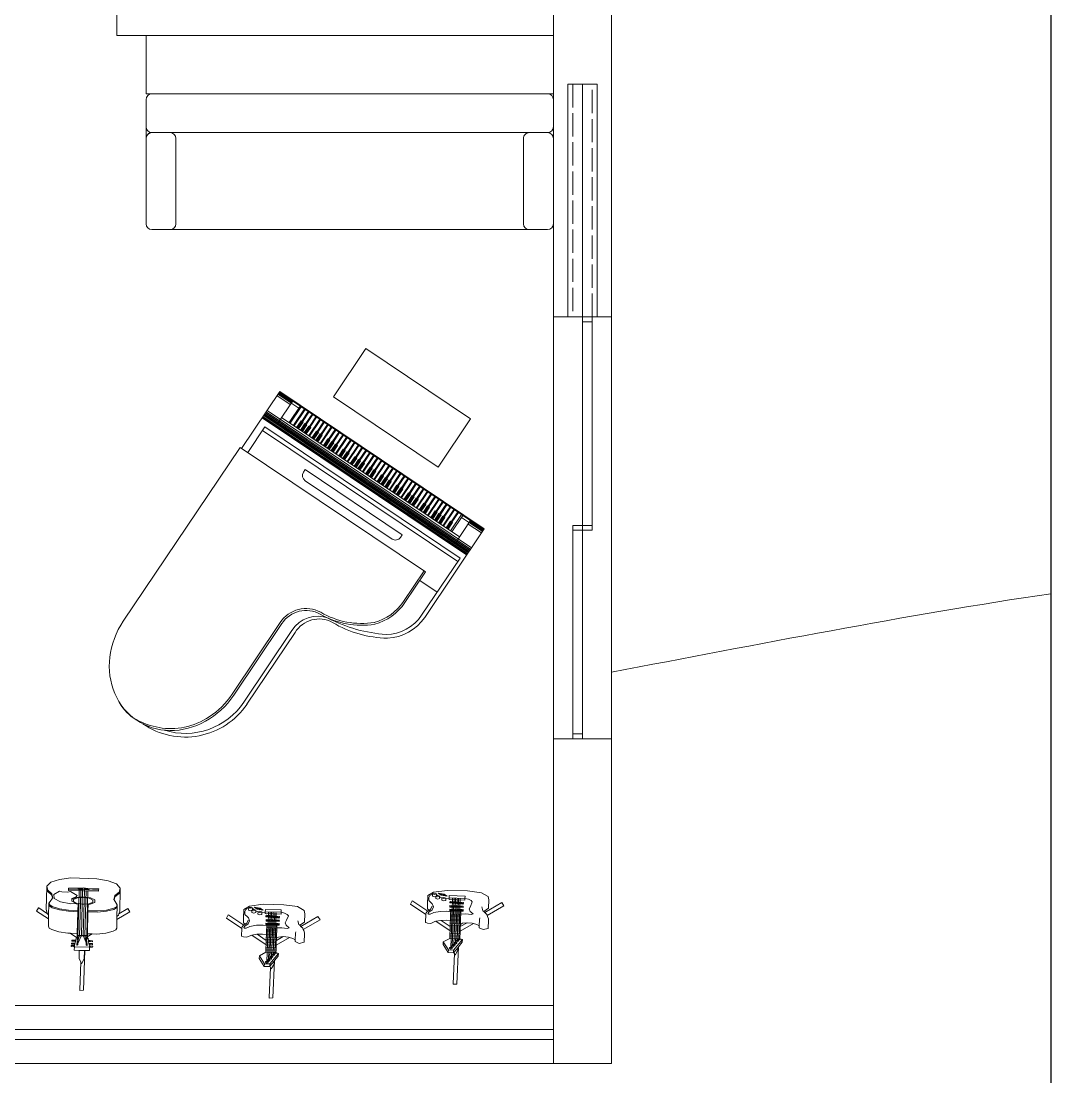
# Model space of a CAD drawing. Header units: millimetres. Extents: x 3468 to 20390, y -976 to 7887.
# Drawn here: x 15782 to 16313, y 6783 to 7328 of the extents above; entities that cross this region are included whole.
import ezdxf

# ---------------------------------------------------------------- set-up
doc = ezdxf.new("R2010")
doc.units = ezdxf.units.MM
doc.linetypes.add('ACAD_ISO02W100', pattern=[15, 12, -3])
for name, color, linetype, lineweight in [('A-FURN', 9, 'Continuous', 13), ('curve di livello', 6, 'Continuous', 9), ('PROIEZIONI_finissime_fine lines', 251, 'Continuous', 5), ('vetro', 140, 'Continuous', 15), ('Wall', 7, 'Continuous', 20)]:
    doc.layers.add(name, color=color, linetype=linetype, lineweight=lineweight)

# ---------------------------------------------------------------- blocks, each defined once
blk = doc.blocks.new('Guitar Stand Accoustic')
at = {"lineweight": 0}
for p, q in [((-0.36, 14.26), (-0.15, 22.09)), ((-0.15, 22.09), (0.58, 22.15)), ((0.61, 22.04), (0.46, 16.54)), ((0.58, 22.15), (0.61, 22.04)), ((-0.24, 15.89), (0.3, 16.87)), ((0.3, 16.87), (0.46, 16.54)), ((-0.27, 14.26), (-0.24, 15.89)), ((0.46, 16.54), (0.8, 15.87)), ((0.8, 15.87), (0.77, 14.24)), ((-1.87, 13.59), (-1.88, 13.36)), ((-1.88, 13.36), (-1.38, 13.35)), ((-1.38, 13.58), (-1.87, 13.59)), ((-1.83, 13.1), (-1.84, 12.88)), ((-1.84, 12.88), (-1.34, 12.87)), ((-1.33, 13.09), (-1.83, 13.1)), ((-1.38, 13.53), (-1.38, 13.58)), ((-1.38, 13.53), (-1.25, 13.52)), ((-1.38, 13.37), (-1.38, 13.53)), ((-1.38, 13.35), (-1.38, 13.37)), ((-1.38, 13.37), (-1.22, 13.37)), ((-1.34, 13.04), (-1.33, 13.09)), ((-1.34, 13.04), (-1.17, 13.03)), ((-1.34, 12.89), (-1.34, 13.04)), ((-1.34, 12.87), (-1.34, 12.89)), ((-1.34, 12.89), (-1.14, 12.88)), ((-1.26, 13.57), (-1.24, 14.28)), ((-1.25, 13.52), (-1.26, 13.57)), ((-1.26, 13.57), (1.73, 13.52)), ((-1.22, 13.37), (-1.25, 13.52)), ((-1.24, 14.28), (-0.36, 14.26)), ((-1.17, 13.03), (-1.22, 13.37)), ((-1.14, 12.88), (-1.17, 13.03)), ((-1.07, 12.45), (-1.14, 12.88)), ((-0.69, 13.27), (-0.77, 13.21)), ((-0.77, 12.9), (-0.77, 13.21)), ((-0.69, 12.96), (-0.77, 12.9)), ((-0.77, 12.9), (-0.61, 12.9)), ((-0.65, 12.78), (-0.73, 12.73)), ((-0.73, 12.41), (-0.73, 12.73)), ((-0.61, 13.21), (-0.69, 13.27)), ((-0.61, 12.9), (-0.69, 12.96)), ((-0.57, 12.72), (-0.65, 12.78)), ((0.02, 11.3), (-0.62, 12.9)), ((-0.61, 12.9), (-0.61, 13.21)), ((-0.57, 12.41), (-0.57, 12.72)), ((-0.36, 14.26), (-0.27, 14.26)), ((-0.27, 14.26), (0.77, 14.24)), ((0.37, 11.29), (1.08, 12.87)), ((1.75, 14.22), (0.77, 14.24)), ((1.01, 12.69), (1.1, 12.75)), ((1.01, 12.38), (1.01, 12.69)), ((1.07, 13.18), (1.16, 13.24)), ((1.07, 12.87), (1.07, 13.18)), ((1.07, 12.87), (1.15, 12.92)), ((1.23, 12.87), (1.07, 12.87)), ((1.1, 12.75), (1.18, 12.69)), ((1.15, 12.92), (1.23, 12.87)), ((1.16, 13.24), (1.24, 13.18)), ((1.17, 12.38), (1.18, 12.69)), ((1.23, 12.87), (1.24, 13.18)), ((1.51, 12.4), (1.6, 12.84)), ((1.6, 12.84), (1.63, 12.99)), ((1.79, 12.83), (1.6, 12.84)), ((1.63, 12.99), (1.69, 13.32)), ((1.79, 12.98), (1.63, 12.99)), ((1.69, 13.32), (1.72, 13.47)), ((1.85, 13.32), (1.69, 13.32)), ((1.72, 13.47), (1.73, 13.52)), ((1.85, 13.47), (1.72, 13.47)), ((1.73, 13.52), (1.75, 14.22)), ((1.79, 12.98), (1.8, 13.04)), ((1.79, 12.83), (1.79, 12.98)), ((1.79, 12.81), (1.79, 12.83)), ((2.29, 12.81), (1.79, 12.81)), ((1.8, 13.04), (2.29, 13.03)), ((1.85, 13.53), (2.35, 13.52)), ((1.85, 13.47), (1.85, 13.53)), ((1.85, 13.32), (1.85, 13.47)), ((1.85, 13.29), (1.85, 13.32)), ((2.35, 13.29), (1.85, 13.29)), ((2.29, 13.03), (2.29, 12.81)), ((2.35, 13.52), (2.35, 13.29)), ((-4.43, 10.79), (-5.88, 10.41)), ((-2.68, 10.98), (-4.43, 10.79)), ((-1.76, 10.98), (-2.68, 10.98)), ((-1.84, 12.51), (-1.85, 12.3)), ((-1.85, 12.3), (-1.35, 12.29)), ((-1.34, 12.5), (-1.84, 12.51)), ((-1.76, 10.98), (-0.79, 11.56)), ((-0.8, 10.97), (-1.76, 10.98)), ((-1.35, 12.45), (-1.34, 12.5)), ((-1.35, 12.45), (-1.07, 12.45)), ((-1.35, 12.3), (-1.35, 12.45)), ((-1.35, 12.29), (-1.35, 12.3)), ((-1.35, 12.3), (-1.05, 12.3)), ((-1.05, 12.3), (-1.07, 12.45)), ((-0.97, 11.86), (-1.05, 12.3)), ((-0.79, 11.6), (-0.97, 11.86)), ((-0.88, 6.63), (-0.8, 10.97)), ((-0.79, 11.43), (-0.8, 11.32)), ((-0.8, 10.97), (-0.8, 11.32)), ((-0.8, 11.32), (1.2, 11.28)), ((-0.67, 11.31), (-0.8, 11.32)), ((-0.79, 11.56), (-0.79, 11.6)), ((-0.79, 11.43), (-0.79, 11.56)), ((-0.79, 11.43), (1.2, 11.4)), ((-0.78, 5.06), (-0.67, 11.31)), ((-0.66, 12.19), (-0.74, 12.14)), ((-0.74, 11.83), (-0.74, 12.14)), ((-0.66, 11.88), (-0.74, 11.83)), ((-0.74, 11.83), (-0.58, 11.83)), ((-0.65, 12.47), (-0.73, 12.41)), ((-0.73, 12.41), (-0.57, 12.41)), ((-0.67, 11.31), (-0.66, 11.83)), ((-0.32, 11.31), (-0.67, 11.31)), ((-0.58, 12.14), (-0.66, 12.19)), ((-0.58, 11.83), (-0.66, 11.88)), ((-0.57, 12.41), (-0.65, 12.47)), ((-0.32, 11.31), (-0.61, 12.41)), ((-0.58, 11.83), (-0.58, 12.14)), ((-0.48, 2.37), (-0.32, 11.31)), ((0.02, 11.3), (-0.32, 11.31)), ((-0.13, 2.37), (0.02, 11.3)), ((0.2, 11.3), (0.02, 11.3)), ((0.2, 11.3), (0.37, 11.29)), ((0.26, 5.11), (0.37, 11.29)), ((0.37, 11.29), (0.72, 11.29)), ((0.61, 5.07), (0.72, 11.29)), ((0.72, 11.29), (1.04, 12.38)), ((0.72, 11.29), (1.07, 11.28)), ((0.96, 5.02), (1.07, 11.28)), ((1, 12.11), (1.09, 12.16)), ((1, 11.8), (1, 12.11)), ((1, 11.8), (1.08, 11.85)), ((1.16, 11.8), (1, 11.8)), ((1.01, 12.38), (1.09, 12.44)), ((1.17, 12.38), (1.01, 12.38)), ((1.07, 11.28), (1.08, 11.8)), ((1.07, 11.28), (1.2, 11.28)), ((1.08, 11.85), (1.16, 11.8)), ((1.09, 12.44), (1.17, 12.38)), ((1.09, 12.16), (1.17, 12.11)), ((1.11, 6.6), (1.19, 10.93)), ((1.16, 11.8), (1.17, 12.11)), ((1.19, 10.93), (1.2, 11.28)), ((1.19, 10.93), (2.59, 10.89)), ((1.2, 11.57), (1.32, 11.72)), ((1.2, 11.4), (1.2, 11.57)), ((1.2, 11.4), (1.2, 11.28)), ((1.32, 11.72), (1.39, 11.81)), ((1.32, 11.72), (2.59, 10.89)), ((1.39, 11.81), (1.48, 12.25)), ((1.48, 12.25), (1.51, 12.4)), ((1.78, 12.25), (1.48, 12.25)), ((1.78, 12.4), (1.51, 12.4)), ((1.78, 12.4), (1.79, 12.45)), ((1.78, 12.25), (1.78, 12.4)), ((1.78, 12.24), (1.78, 12.25)), ((2.28, 12.23), (1.78, 12.24)), ((1.79, 12.45), (2.28, 12.44)), ((2.28, 12.44), (2.28, 12.23)), ((2.59, 10.89), (3.06, 10.88)), ((3.06, 10.88), (4.81, 10.63)), ((4.81, 10.63), (6.25, 10.2)), ((-6.61, 8.06), (-6.58, 9.77)), ((-6.41, 10.12), (-6.58, 9.77)), ((-5.88, 10.41), (-6.41, 10.12)), ((6.25, 10.2), (6.77, 9.89)), ((6.77, 9.89), (6.92, 9.54)), ((6.89, 8.1), (6.92, 9.54)), ((-9.13, 6.55), (-6.61, 8.06)), ((-8.72, 5.91), (-9.13, 6.55)), ((-7, 6.94), (-8.72, 5.91)), ((-7.22, 2.08), (-7.14, 6.42)), ((-7, 6.94), (-7.14, 6.42)), ((-6.92, 7.24), (-7, 6.94)), ((-6.62, 7.49), (-6.92, 7.24)), ((-6.65, 5.44), (-6.62, 7.49)), ((-6.62, 7.49), (-6.61, 8.06)), ((-4.51, 6.45), (-5.96, 6.08)), ((-2.75, 6.64), (-4.51, 6.45)), ((-2.76, 6.41), (-4.51, 6.22)), ((-0.88, 6.4), (-2.76, 6.41)), ((-0.88, 6.63), (-2.75, 6.64)), ((-0.91, 5.16), (-0.88, 6.4)), ((-0.88, 6.4), (-0.88, 6.63)), ((1.09, 5.13), (1.11, 6.36)), ((1.11, 6.6), (2.98, 6.54)), ((1.11, 6.36), (1.11, 6.6)), ((1.11, 6.36), (2.98, 6.31)), ((2.98, 6.54), (4.73, 6.29)), ((2.98, 6.31), (4.73, 6.06)), ((4.73, 6.29), (6.17, 5.86)), ((6.84, 5.2), (6.88, 7.25)), ((6.88, 7.25), (6.89, 8.1)), ((6.88, 7.25), (7.09, 7.06)), ((6.89, 8.1), (9.26, 6.56)), ((8.83, 5.94), (7.09, 7.06)), ((7.09, 7.06), (7.17, 6.99)), ((7.17, 6.99), (7.37, 6.16)), ((9.26, 6.56), (8.93, 5.91)), ((-6.49, 5.55), (-6.66, 5.2)), ((-6.66, 5.2), (-6.65, 5.44)), ((-6.66, 5.2), (-6.43, 4.85)), ((-6.49, 5.78), (-6.65, 5.44)), ((-5.96, 6.08), (-6.49, 5.78)), ((-5.96, 5.84), (-6.49, 5.55)), ((-6.43, 4.85), (-6, 4.17)), ((-4.51, 6.22), (-5.96, 5.84)), ((-1.31, 5.12), (-2.19, 4.74)), ((-2.19, 4.74), (-2.19, 4.24)), ((-2.19, 4.24), (-1.33, 3.82)), ((-1.81, 4.69), (-1.82, 4.27)), ((-1.82, 4.27), (-1.1, 3.93)), ((-1.08, 5.01), (-1.81, 4.69)), ((-0.91, 5.16), (-1.31, 5.12)), ((0.09, 5.12), (-1.08, 5.01)), ((-0.91, 5.04), (-0.91, 5.16)), ((-0.03, 5.12), (-0.91, 5.04)), ((-0.83, 2.38), (-0.78, 5.06)), ((-0.03, 5.12), (0.21, 5.12)), ((0.09, 5.12), (1.26, 4.97)), ((0.21, 5.12), (1.08, 5.01)), ((0.22, 2.36), (0.26, 5.11)), ((0.56, 2.36), (0.61, 5.07)), ((0.91, 2.35), (0.96, 5.02)), ((1.08, 5.01), (1.09, 5.13)), ((1.09, 5.13), (1.49, 5.07)), ((1.97, 4.21), (1.24, 3.88)), ((1.26, 4.97), (1.98, 4.62)), ((1.49, 5.07), (1.69, 4.98)), ((1.49, 4.96), (1.69, 4.98)), ((1.49, 4.96), (2.35, 4.54)), ((1.69, 4.98), (2.5, 5.05)), ((1.98, 4.62), (1.97, 4.21)), ((2.35, 4.54), (2.34, 4.16)), ((2.5, 5.05), (4.57, 4.69)), ((4.57, 4.69), (5.83, 4.03)), ((4.73, 6.06), (6.17, 5.63)), ((6.6, 4.62), (6.15, 3.96)), ((6.17, 5.86), (6.69, 5.55)), ((6.17, 5.63), (6.69, 5.31)), ((6.84, 4.96), (6.6, 4.62)), ((6.69, 5.55), (6.84, 5.2)), ((6.69, 5.31), (6.84, 4.96)), ((6.84, 4.96), (6.84, 5.2)), ((7.29, 1.83), (7.37, 6.16)), ((8.93, 5.91), (8.83, 5.94)), ((-7, 2.9), (-7.22, 2.08)), ((-7, 2.67), (-7.22, 1.85)), ((-6.15, 3.59), (-7, 2.9)), ((-6.16, 3.36), (-7, 2.67)), ((-5.96, 4.11), (-6.16, 3.36)), ((-6, 4.17), (-6.15, 3.59)), ((-6, 4.17), (-5.96, 4.11)), ((-2.94, 2.53), (-2.95, 2.3)), ((-2.95, 2.3), (-2.95, 2.05)), ((-2.95, 2.3), (3.03, 2.2)), ((-2.94, 2.53), (3.03, 2.43)), ((-1.33, 3.82), (-0.05, 3.66)), ((-1.1, 3.93), (0.07, 3.78)), ((-0.91, 2.17), (-1.06, 2.08)), ((-0.76, 2.08), (-0.91, 2.17)), ((-0.56, 2.17), (-0.71, 2.08)), ((-0.41, 2.07), (-0.56, 2.17)), ((-0.21, 2.16), (-0.36, 2.07)), ((-0.06, 2.06), (-0.21, 2.16)), ((1.24, 3.88), (0.07, 3.78)), ((0.14, 2.06), (0.29, 2.15)), ((1.47, 3.77), (0.18, 3.66)), ((0.29, 2.15), (0.43, 2.06)), ((0.49, 2.05), (0.64, 2.14)), ((0.64, 2.14), (0.78, 2.05)), ((0.83, 2.05), (0.98, 2.13)), ((0.98, 2.13), (1.13, 2.04)), ((1.3, 3.4), (1.47, 3.66)), ((2.58, 2.66), (1.3, 3.4)), ((2.34, 4.16), (1.47, 3.77)), ((2.34, 4.04), (1.47, 3.66)), ((2.34, 4.16), (2.34, 4.04)), ((3.16, 2.77), (2.58, 2.66)), ((3.03, 2.2), (3.02, 1.94)), ((3.03, 2.43), (3.03, 2.2)), ((4.35, 2.74), (3.16, 2.77)), ((4.77, 2.61), (4.35, 2.74)), ((5.9, 3.26), (4.77, 2.61)), ((5.83, 4.03), (5.9, 3.26)), ((6.15, 3.96), (6.1, 3.89)), ((6.1, 3.89), (6.27, 3.14)), ((6.15, 3.96), (6.28, 3.37)), ((6.27, 3.14), (7.09, 2.42)), ((6.28, 3.37), (7.1, 2.65)), ((7.09, 2.42), (7.29, 1.59)), ((7.1, 2.65), (7.29, 1.83)), ((-7.22, 1.85), (-7.22, 2.08)), ((-7.22, 1.85), (-6.44, 1.05)), ((-6.44, 1.05), (-4.79, 0.42)), ((-4.79, 0.42), (-2.55, 0.05)), ((-2.95, 2.05), (-1.71, 2.03)), ((-2.55, 0.05), (2.55, -0.05)), ((-0.84, 1.97), (-1.71, 2.03)), ((-1.06, 2.08), (-0.76, 2.08)), ((-0.84, 1.97), (0.03, 1.89)), ((-0.71, 2.08), (-0.41, 2.07)), ((-0.36, 2.07), (-0.06, 2.06)), ((0.9, 1.94), (0.03, 1.89)), ((0.43, 2.06), (0.14, 2.06)), ((0.78, 2.05), (0.49, 2.05)), ((1.13, 2.04), (0.83, 2.05)), ((0.9, 1.94), (1.78, 1.97)), ((3.02, 1.94), (1.78, 1.97)), ((4.8, 0.25), (2.55, -0.05)), ((6.48, 0.82), (4.8, 0.25)), ((7.29, 1.59), (6.48, 0.82)), ((7.29, 1.59), (7.29, 1.83))]:
    blk.add_line(p, q, dxfattribs=at)
blk = doc.blocks.new('Guitar Stand Electric')
for p, q in [((-0.43, 11.09), (-0.24, 18.46)), ((-0.24, 18.46), (0.49, 18.52)), ((0.52, 18.42), (0.36, 12.43)), ((0.49, 18.52), (0.52, 18.42)), ((-0.33, 11.76), (0.21, 12.75)), ((0.21, 12.75), (0.36, 12.43)), ((-1.16, 9.67), (0.52, 11.76)), ((-1.15, 10.2), (-0.43, 11.09)), ((-0.43, 11.09), (-0.34, 11.21)), ((-0.34, 11.21), (0.47, 12.22)), ((-0.34, 11.21), (-0.33, 11.76)), ((0.18, 10.56), (-0.09, 10.43)), ((-0.09, 10.43), (-0.09, 10.26)), ((0.44, 10.42), (0.18, 10.56)), ((0.49, 10.94), (0.22, 10.81)), ((0.22, 10.81), (0.22, 10.63)), ((0.49, 10.77), (0.22, 10.63)), ((0.22, 10.63), (0.75, 10.62)), ((0.36, 12.43), (0.47, 12.22)), ((0.37, 3.97), (0.49, 10.63)), ((0.47, 12.22), (0.52, 12.29)), ((0.75, 10.8), (0.49, 10.94)), ((0.75, 10.62), (0.49, 10.77)), ((1.58, 12.27), (0.52, 12.29)), ((0.52, 11.76), (0.52, 12.29)), ((0.52, 11.76), (1.57, 11.74)), ((0.8, 11.25), (0.53, 11.11)), ((0.53, 11.11), (0.53, 10.93)), ((0.8, 11.07), (0.53, 10.93)), ((0.53, 10.93), (1.06, 10.92)), ((0.67, 3.96), (0.8, 10.92)), ((0.75, 10.8), (0.75, 10.62)), ((1.06, 11.1), (0.8, 11.25)), ((1.06, 10.92), (0.8, 11.07)), ((0.85, 11.46), (0.84, 11.29)), ((1.11, 11.43), (0.84, 11.29)), ((0.84, 11.29), (1.37, 11.28)), ((1.11, 11.61), (0.85, 11.46)), ((0.98, 3.95), (1.11, 11.28)), ((1.06, 11.1), (1.06, 10.92)), ((1.37, 11.46), (1.11, 11.61)), ((1.37, 11.28), (1.11, 11.43)), ((1.37, 11.46), (1.37, 11.28)), ((1.57, 11.74), (1.58, 12.27)), ((2.6, 10.19), (1.57, 11.74)), ((2.61, 10.72), (1.58, 12.27)), ((2.6, 10.19), (2.61, 10.72)), ((-1.16, 9.67), (-1.15, 10.2)), ((-0.66, 9.5), (-1.16, 9.67)), ((-0.44, 9.82), (-0.71, 9.7)), ((-0.71, 9.7), (-0.71, 9.52)), ((-0.45, 9.64), (-0.71, 9.52)), ((-0.71, 9.52), (-0.18, 9.51)), ((-0.69, 8.03), (-0.68, 8.52)), ((-0.68, 8.52), (-0.67, 9.01)), ((-0.68, 8.52), (1.32, 8.49)), ((-0.67, 9.01), (-0.66, 9.5)), ((-0.67, 9.01), (1.33, 8.97)), ((-0.66, 9.5), (1.34, 9.46)), ((-0.59, 1.62), (-0.45, 9.52)), ((-0.18, 9.51), (-0.45, 9.64)), ((-0.18, 9.69), (-0.44, 9.82)), ((-0.13, 10.12), (-0.4, 10)), ((-0.4, 10), (-0.4, 9.82)), ((-0.14, 9.94), (-0.4, 9.82)), ((-0.4, 9.82), (0.13, 9.81)), ((-0.24, 3.98), (-0.14, 9.81)), ((-0.18, 9.69), (-0.18, 9.51)), ((0.13, 9.81), (-0.14, 9.94)), ((0.13, 9.99), (-0.13, 10.12)), ((0.18, 10.38), (-0.09, 10.26)), ((-0.09, 10.26), (0.44, 10.25)), ((0.06, 3.97), (0.17, 10.25)), ((0.13, 9.99), (0.13, 9.81)), ((0.44, 10.25), (0.18, 10.38)), ((0.44, 10.42), (0.44, 10.25)), ((1.32, 8.49), (1.31, 8.01)), ((1.33, 8.97), (1.32, 8.49)), ((1.34, 9.46), (1.33, 8.97)), ((1.34, 9.46), (2.6, 10.19)), ((-6.25, 5.7), (-6.22, 7.35)), ((-6.22, 7.35), (-5.21, 7.59)), ((-5.21, 7.59), (-4.43, 7.25)), ((-4.46, 5.6), (-4.43, 6.91)), ((-4.43, 6.91), (-4.43, 7.25)), ((-4.43, 6.91), (-3.96, 6.63)), ((-3.96, 6.63), (-3.27, 6.45)), ((-3.27, 6.45), (-0.69, 8.01)), ((-3.27, 6.45), (-3.07, 6.4)), ((-3.07, 6.4), (-2.02, 6.32)), ((-0.71, 7.11), (-2.02, 6.32)), ((-2.02, 6.32), (-1.99, 6.32)), ((-1.99, 6.32), (-1.12, 6.42)), ((-1.12, 6.42), (-0.71, 6.67)), ((-0.72, 6.57), (-0.71, 6.67)), ((-0.72, 6.57), (1.29, 6.53)), ((-0.72, 6.24), (-0.72, 6.57)), ((-0.71, 7.11), (-0.7, 7.22)), ((-0.71, 6.89), (-0.71, 7.11)), ((-0.71, 6.89), (1.29, 6.86)), ((-0.71, 6.67), (-0.71, 6.89)), ((-0.7, 7.58), (-0.69, 8.01)), ((-0.7, 7.58), (1.31, 7.55)), ((-0.7, 7.22), (-0.7, 7.58)), ((-0.7, 7.22), (1.3, 7.18)), ((-0.69, 8.03), (1.31, 8)), ((-0.69, 8.01), (-0.69, 8.03)), ((1.29, 6.53), (1.28, 6.21)), ((1.3, 7.11), (1.29, 6.86)), ((1.29, 6.86), (1.29, 6.53)), ((1.31, 7.55), (1.3, 7.18)), ((1.3, 7.18), (1.3, 7.11)), ((3.1, 5.94), (1.3, 7.11)), ((1.31, 8.01), (4.17, 6.15)), ((1.31, 8.01), (1.31, 8)), ((1.31, 8), (1.31, 7.55)), ((5.12, 6.57), (4.35, 6.19)), ((5.12, 6.57), (5.79, 6.53)), ((5.79, 6.53), (6.1, 6.45)), ((6.1, 6.45), (6.17, 6.33)), ((6.15, 4.86), (6.17, 6.33)), ((-9.25, 2.86), (-5.99, 4.82)), ((-5.5, 4.23), (-8.84, 2.22)), ((-6.25, 5.7), (-6.22, 5.47)), ((-6.07, 5.04), (-6.22, 5.47)), ((-6.07, 5.04), (-5.99, 4.82)), ((-5.99, 4.82), (-5.92, 4.6)), ((-5.92, 4.6), (-5.5, 4.23)), ((-5.5, 4.23), (-5.27, 4.02)), ((-4.46, 5.6), (-4.53, 5.29)), ((-3.22, 4.53), (-2.78, 4.67)), ((-3.22, 4.53), (-2.59, 4.06)), ((-2.78, 4.67), (-1.75, 4.57)), ((-1.75, 4.57), (-0.75, 4.63)), ((-0.76, 4.21), (-0.75, 4.45)), ((-0.76, 4.21), (1.25, 4.17)), ((-0.76, 4.04), (-0.76, 4.21)), ((-0.75, 4.7), (-0.74, 4.94)), ((-0.75, 4.7), (1.25, 4.66)), ((-0.75, 4.63), (-0.75, 4.7)), ((-0.75, 4.45), (-0.75, 4.63)), ((-0.75, 4.45), (1.25, 4.42)), ((-0.74, 5.43), (-0.73, 5.67)), ((-0.74, 5.18), (-0.74, 5.43)), ((-0.74, 5.43), (1.27, 5.39)), ((-0.74, 5.18), (1.26, 5.15)), ((-0.74, 4.94), (-0.74, 5.18)), ((-0.74, 4.94), (1.26, 4.9)), ((-0.73, 5.96), (-0.72, 6.24)), ((-0.73, 5.67), (-0.73, 5.96)), ((-0.73, 5.96), (1.28, 5.92)), ((-0.73, 5.67), (1.27, 5.64)), ((-0.72, 6.24), (1.28, 6.21)), ((1.25, 4.17), (1.24, 4)), ((1.26, 4.9), (1.25, 4.66)), ((1.25, 4.66), (1.25, 4.42)), ((1.25, 4.42), (1.25, 4.19)), ((1.25, 4.19), (1.99, 4.1)), ((1.25, 4.19), (1.25, 4.17)), ((1.27, 5.39), (1.26, 5.15)), ((1.26, 5.15), (1.26, 4.9)), ((1.28, 5.92), (1.27, 5.64)), ((1.27, 5.64), (1.27, 5.39)), ((1.28, 6.21), (1.28, 5.96)), ((2.03, 5.88), (1.28, 5.96)), ((1.28, 5.96), (1.28, 5.92)), ((3.1, 5.94), (2.03, 5.88)), ((4.17, 6.15), (3.17, 5.94)), ((4.6, 4.44), (3.3, 4.17)), ((4.35, 6.19), (4.17, 6.15)), ((5.28, 4.78), (4.6, 4.44)), ((4.92, 3.88), (5.58, 4.38)), ((5.62, 4.76), (5.28, 4.78)), ((5.76, 4.2), (5.51, 4.01)), ((5.58, 4.38), (5.71, 4.55)), ((5.73, 4.73), (5.62, 4.76)), ((5.71, 4.55), (5.77, 4.68)), ((5.77, 4.68), (5.73, 4.73)), ((5.94, 4.34), (5.76, 4.2)), ((8.77, 2.25), (5.76, 4.2)), ((6.08, 4.52), (5.94, 4.34)), ((6.15, 4.67), (6.08, 4.52)), ((6.15, 4.86), (9.21, 2.87)), ((6.15, 4.67), (6.15, 4.86)), ((-8.84, 2.22), (-9.25, 2.86)), ((-6.22, 1.72), (-6.2, 3.38)), ((-5.27, 4.02), (-6.2, 3.38)), ((-5.27, 4.02), (-5.11, 3.88)), ((-5.11, 3.88), (-4.9, 3.13)), ((-2.65, 3.07), (-2.99, 2.19)), ((-2.99, 2.19), (-2.74, 1.92)), ((-2.4, 3.56), (-2.65, 3.07)), ((-2.59, 4.06), (-2.4, 3.56)), ((-1.23, 2.48), (-1.12, 2.66)), ((-1.23, 2.36), (-1.12, 2.54)), ((-1.23, 2.48), (-1.23, 2.36)), ((1.35, 2.16), (-1.23, 2.36)), ((-1.21, 3.35), (-1.22, 3.23)), ((-1.22, 3.23), (1.41, 3.19)), ((-1.22, 3.05), (-1.22, 3.23)), ((1.41, 3), (-1.22, 3.05)), ((-1.21, 3.74), (-1.2, 3.93)), ((1.42, 3.7), (-1.21, 3.74)), ((-1.21, 3.35), (1.41, 3.31)), ((-1.2, 4.04), (-0.76, 4.04)), ((-1.2, 4.04), (-1.2, 3.93)), ((-1.2, 3.93), (1.42, 3.88)), ((-1.12, 2.66), (1.46, 2.45)), ((-1.12, 2.66), (-1.12, 2.54)), ((-1.12, 2.54), (1.45, 2.34)), ((-0.91, 3.17), (-0.96, 3.12)), ((-0.96, 3.12), (-0.84, 3.09)), ((-0.9, 3.86), (-0.95, 3.81)), ((-0.95, 3.81), (-0.83, 3.78)), ((-0.86, 2.45), (-0.93, 2.41)), ((-0.93, 2.41), (-0.83, 2.38)), ((-0.76, 3.17), (-0.91, 3.17)), ((-0.75, 3.86), (-0.9, 3.86)), ((-0.72, 2.44), (-0.86, 2.45)), ((-0.84, 3.09), (-0.72, 3.12)), ((-0.83, 3.78), (-0.71, 3.81)), ((-0.83, 2.38), (-0.7, 2.4)), ((-0.76, 3.99), (-0.76, 4.04)), ((1.24, 3.95), (-0.76, 3.99)), ((-0.72, 3.12), (-0.76, 3.17)), ((-0.71, 3.81), (-0.75, 3.86)), ((-0.7, 2.4), (-0.72, 2.44)), ((-0.54, 3.16), (-0.58, 3.12)), ((-0.58, 3.12), (-0.46, 3.09)), ((-0.52, 3.85), (-0.57, 3.81)), ((-0.57, 3.81), (-0.45, 3.78)), ((-0.49, 2.43), (-0.56, 2.39)), ((-0.56, 2.39), (-0.46, 2.35)), ((-0.39, 3.16), (-0.54, 3.16)), ((-0.38, 3.85), (-0.52, 3.85)), ((-0.35, 2.41), (-0.49, 2.43)), ((-0.46, 3.09), (-0.35, 3.11)), ((-0.46, 2.35), (-0.33, 2.37)), ((-0.45, 3.78), (-0.33, 3.8)), ((-0.35, 3.11), (-0.39, 3.16)), ((-0.33, 3.8), (-0.38, 3.85)), ((-0.33, 2.37), (-0.35, 2.41)), ((-0.28, 1.61), (-0.24, 3.98)), ((-0.1, 3.15), (-0.15, 3.11)), ((-0.15, 3.11), (-0.03, 3.08)), ((-0.09, 3.85), (-0.13, 3.8)), ((-0.13, 3.8), (-0.02, 3.77)), ((-0.06, 2.39), (-0.13, 2.35)), ((-0.13, 2.35), (-0.03, 2.32)), ((0.05, 3.15), (-0.1, 3.15)), ((0.06, 3.84), (-0.09, 3.85)), ((0.08, 2.38), (-0.06, 2.39)), ((-0.03, 3.08), (0.09, 3.1)), ((-0.03, 2.32), (0.1, 2.33)), ((-0.02, 3.77), (0.1, 3.8)), ((0.02, 1.61), (0.06, 3.97)), ((0.09, 3.1), (0.05, 3.15)), ((0.1, 3.8), (0.06, 3.84)), ((0.1, 2.33), (0.08, 2.38)), ((0.28, 3.15), (0.23, 3.1)), ((0.23, 3.1), (0.35, 3.07)), ((0.3, 2.36), (0.23, 2.32)), ((0.23, 2.32), (0.33, 2.29)), ((0.29, 3.84), (0.24, 3.79)), ((0.24, 3.79), (0.36, 3.76)), ((0.42, 3.14), (0.28, 3.15)), ((0.43, 3.84), (0.29, 3.84)), ((0.45, 2.35), (0.3, 2.36)), ((0.33, 1.6), (0.37, 3.97)), ((0.33, 2.29), (0.47, 2.3)), ((0.35, 3.07), (0.47, 3.1)), ((0.36, 3.76), (0.48, 3.79)), ((0.47, 3.1), (0.42, 3.14)), ((0.48, 3.79), (0.43, 3.84)), ((0.47, 2.3), (0.45, 2.35)), ((0.65, 3.14), (0.6, 3.1)), ((0.6, 3.1), (0.72, 3.07)), ((0.67, 2.33), (0.6, 2.29)), ((0.6, 2.29), (0.7, 2.26)), ((0.66, 3.83), (0.62, 3.79)), ((0.62, 3.79), (0.73, 3.76)), ((0.63, 1.6), (0.67, 3.96)), ((0.8, 3.14), (0.65, 3.14)), ((0.81, 3.83), (0.66, 3.83)), ((0.82, 2.32), (0.67, 2.33)), ((0.7, 2.26), (0.84, 2.28)), ((0.72, 3.07), (0.84, 3.09)), ((0.73, 3.76), (0.85, 3.78)), ((0.84, 3.09), (0.8, 3.14)), ((0.85, 3.78), (0.81, 3.83)), ((0.84, 2.28), (0.82, 2.32)), ((0.94, 1.59), (0.98, 3.95)), ((1.04, 2.31), (0.97, 2.27)), ((0.97, 2.27), (1.07, 2.23)), ((1.03, 3.13), (0.98, 3.09)), ((0.98, 3.09), (1.1, 3.06)), ((1.04, 3.83), (0.99, 3.78)), ((0.99, 3.78), (1.11, 3.75)), ((1.17, 3.13), (1.03, 3.13)), ((1.18, 3.82), (1.04, 3.83)), ((1.19, 2.29), (1.04, 2.31)), ((1.07, 2.23), (1.2, 2.25)), ((1.1, 3.06), (1.22, 3.08)), ((1.11, 3.75), (1.23, 3.78)), ((1.22, 3.08), (1.17, 3.13)), ((1.23, 3.78), (1.18, 3.82)), ((1.2, 2.25), (1.19, 2.29)), ((1.24, 4), (1.42, 4)), ((1.24, 4), (1.24, 3.95)), ((1.45, 2.34), (1.35, 2.16)), ((1.41, 3.31), (1.41, 3.19)), ((1.41, 3.19), (1.41, 3)), ((1.42, 4), (1.42, 3.88)), ((1.42, 3.88), (1.42, 3.7)), ((1.46, 2.45), (1.45, 2.34)), ((3.3, 4.17), (1.99, 4.1)), ((2.65, 2.1), (2.27, 1.99)), ((3.02, 1.97), (2.65, 2.1)), ((4.68, 3.3), (4.92, 3.88)), ((4.91, 2.72), (4.68, 3.3)), ((4.91, 2.72), (5.05, 2.55)), ((5.21, 3.79), (4.94, 3.2)), ((5.05, 2.55), (5.6, 2.09)), ((5.51, 4.01), (5.21, 3.79)), ((5.51, 4.01), (5.85, 3.74)), ((5.6, 2.09), (5.62, 1.85)), ((5.81, 1.07), (5.84, 2.72)), ((5.84, 2.72), (5.85, 3.74)), ((8.88, 2.22), (8.77, 2.25)), ((9.21, 2.87), (8.88, 2.22)), ((-6.11, 1.06), (-6.22, 1.72)), ((-4.77, 0.34), (-6.11, 1.06)), ((-2.02, 0.01), (-4.77, 0.34)), ((-2.74, 1.92), (-2.24, 1.68)), ((-2.24, 1.68), (-1.53, 1.51)), ((2.02, -0.01), (-2.02, 0.01)), ((-1.54, 1.05), (-1.53, 1.51)), ((1.58, 1), (-1.54, 1.05)), ((-1.53, 1.87), (-1.53, 1.52)), ((-1.53, 1.87), (1.6, 1.82)), ((-1.53, 1.52), (1.59, 1.46)), ((-1.53, 1.51), (-1.53, 1.52)), ((1.59, 1.46), (1.58, 1)), ((1.6, 1.82), (1.59, 1.58)), ((1.59, 1.58), (2.27, 1.56)), ((1.59, 1.58), (1.59, 1.46)), ((3.21, 0.99), (2.01, 1.13)), ((2.01, 1.13), (2.61, 0.77)), ((4.7, 0.39), (2.02, -0.01)), ((2.27, 1.99), (2.27, 1.56)), ((2.64, 1.63), (2.27, 1.52)), ((2.27, 1.56), (2.27, 1.52)), ((2.27, 1.52), (2.64, 1.39)), ((2.53, 0.9), (2.77, 0.98)), ((2.77, 0.83), (2.53, 0.9)), ((2.61, 0.77), (3.77, 0.61)), ((3.02, 1.5), (2.64, 1.63)), ((2.64, 1.39), (2.95, 1.48)), ((2.77, 0.98), (2.81, 1)), ((2.77, 0.83), (2.77, 0.98)), ((2.77, 0.83), (3.31, 0.75)), ((3.05, 0.93), (2.81, 1)), ((2.95, 1.48), (3.02, 1.5)), ((2.95, 1.48), (3.48, 1.35)), ((3.02, 1.97), (3.02, 1.5)), ((3.31, 0.75), (3.05, 0.93)), ((3.77, 0.61), (3.21, 0.99)), ((3.48, 1.35), (3.47, 1.19)), ((3.85, 1.3), (3.47, 1.19)), ((3.47, 1.19), (3.85, 1.06)), ((3.86, 1.78), (3.48, 1.66)), ((3.48, 1.66), (3.48, 1.35)), ((4.22, 1.17), (3.85, 1.3)), ((3.85, 1.06), (3.88, 1.07)), ((4.23, 1.65), (3.86, 1.78)), ((3.88, 1.07), (4.14, 1.15)), ((3.88, 1.07), (4.01, 0.96)), ((4.01, 0.96), (4.13, 0.94)), ((4.14, 1.15), (4.13, 0.94)), ((4.13, 0.94), (4.13, 0.72)), ((4.51, 0.83), (4.13, 0.72)), ((4.13, 0.72), (4.5, 0.59)), ((4.14, 1.15), (4.22, 1.17)), ((4.23, 1.65), (4.22, 1.22)), ((4.51, 1.31), (4.22, 1.22)), ((4.22, 1.22), (4.22, 1.17)), ((4.5, 0.59), (4.88, 0.7)), ((4.89, 1.18), (4.51, 1.31)), ((4.88, 0.7), (4.51, 0.83)), ((4.7, 0.39), (5.81, 1.07)), ((4.89, 1.18), (4.88, 0.83)), ((4.88, 0.83), (5.31, 0.98)), ((4.88, 0.83), (4.88, 0.7)), ((5.31, 0.98), (5.44, 1.1)), ((5.44, 1.1), (5.6, 1.47)), ((5.6, 1.47), (5.62, 1.85))]:
    blk.add_line(p, q)

msp = doc.modelspace()

# ---------------------------------------------------------------- linework, layer by layer
msp.add_line((16313.03, 7886.87), (16313.05, 5880.5))
at = {"layer": 'A-FURN'}
for p, q in [((15846.58, 7290.21), (15846.58, 7320.21)), ((15846.58, 7320.21), (16056.58, 7320.21)), ((16056.58, 7290.21), (16056.58, 7320.21)), ((15846.58, 7290.21), (16056.58, 7290.21)), ((15846.58, 7290.21), (16056.58, 7290.21)), ((15849.58, 7290.21), (15858.58, 7290.21)), ((15846.58, 7287.21), (15846.58, 7273.21)), ((16056.58, 7287.21), (16056.58, 7273.21)), ((15846.58, 7273.21), (15846.58, 7267.21)), ((16056.58, 7273.21), (16056.58, 7267.21)), ((15846.58, 7267.21), (15846.58, 7223.21)), ((15846.58, 7267.18), (15846.58, 7223.21)), ((15849.58, 7270.21), (16053.58, 7270.21)), ((15859.02, 7270.21), (15849.58, 7270.21)), ((15859.41, 7270.21), (15849.96, 7270.21)), ((15862.02, 7223.21), (15862.02, 7267.21)), ((16041.14, 7267.18), (16041.14, 7223.21)), ((16053.58, 7270.21), (16044.14, 7270.21)), ((16056.58, 7223.21), (16056.58, 7267.21)), ((15849.58, 7220.21), (16053.58, 7220.21)), ((15859.02, 7220.21), (15849.58, 7220.21)), ((16053.58, 7220.21), (16044.14, 7220.21)), ((15943.23, 7133.98), (15959.96, 7158.89)), ((15959.96, 7158.89), (16013.91, 7122.64)), ((15915.57, 7136.78), (15895.84, 7107.42)), ((15915.57, 7136.78), (16020.94, 7065.99)), ((15920.94, 7129.99), (15914.09, 7134.59)), ((15914.37, 7120.21), (15922.41, 7132.18)), ((15925.4, 7128.09), (15914.6, 7135.35)), ((15921.73, 7131.16), (15914.88, 7135.76)), ((15921.98, 7131.54), (15915.13, 7136.14)), ((15915.31, 7136.4), (16020.68, 7065.61)), ((15943.23, 7133.98), (15997.18, 7097.74)), ((16013.48, 7054.89), (15908.11, 7125.68)), ((16013.86, 7055.46), (15908.49, 7126.25)), ((16014.37, 7056.21), (15909, 7127)), ((15920.45, 7120.71), (15926.11, 7129.14)), ((15920.97, 7120.36), (15926.64, 7128.79)), ((15922.55, 7119.3), (15928.22, 7127.73)), ((15922.95, 7119.03), (15928.61, 7127.46)), ((15926.82, 7121.38), (15930.19, 7126.4)), ((15927.21, 7121.11), (15930.59, 7126.14)), ((16011.83, 7052.44), (15906.46, 7123.23)), ((16012.01, 7052.7), (15906.64, 7123.49)), ((16012.24, 7053.04), (15906.87, 7123.83)), ((16012.62, 7053.61), (15907.25, 7124.4)), ((15907.52, 7124.81), (16012.89, 7054.02)), ((16013.05, 7054.25), (15907.68, 7125.04)), ((16013.2, 7054.48), (15907.83, 7125.27)), ((15916.49, 7123.37), (16008.17, 7061.78)), ((15924.2, 7118.19), (15926.49, 7121.6)), ((15926.65, 7121.13), (15924.53, 7117.97)), ((15927.05, 7120.87), (15924.92, 7117.71)), ((15925.25, 7117.48), (15927.54, 7120.89)), ((15926.18, 7116.87), (15928.46, 7120.27)), ((15926.49, 7121.6), (15926.65, 7121.13)), ((15926.49, 7121.6), (15927.54, 7120.89)), ((15926.65, 7121.13), (15927.05, 7120.87)), ((15927.05, 7120.87), (15927.54, 7120.89)), ((15928.46, 7120.27), (15929.52, 7119.56)), ((15928.46, 7120.27), (15928.63, 7119.81)), ((15928.79, 7120.05), (15932.17, 7125.07)), ((15929.19, 7119.79), (15932.56, 7124.81)), ((15930.46, 7113.99), (15936.12, 7122.42)), ((15930.77, 7118.72), (15934.14, 7123.75)), ((15930.85, 7113.72), (15936.51, 7122.15)), ((15931.16, 7118.46), (15934.54, 7123.48)), ((15934.72, 7116.07), (15938.1, 7121.09)), ((15935.12, 7115.8), (15938.49, 7120.83)), ((15997.18, 7097.74), (16013.91, 7122.64)), ((15907.85, 7118.47), (15899, 7105.3)), ((16007.24, 7049.02), (15906.61, 7116.63)), ((16008.48, 7050.87), (15907.85, 7118.47)), ((15928.63, 7119.81), (15926.51, 7116.64)), ((15929.02, 7119.54), (15926.9, 7116.38)), ((15927.23, 7116.16), (15929.52, 7119.56)), ((15928.15, 7115.54), (15930.44, 7118.94)), ((15930.6, 7118.48), (15928.48, 7115.32)), ((15928.63, 7119.81), (15929.02, 7119.54)), ((15931, 7118.21), (15928.88, 7115.05)), ((15929.02, 7119.54), (15929.52, 7119.56)), ((15929.21, 7114.83), (15931.49, 7118.24)), ((15931.49, 7118.24), (15930.44, 7118.94)), ((15930.6, 7118.48), (15930.44, 7118.94)), ((15931, 7118.21), (15930.6, 7118.48)), ((15931.49, 7118.24), (15931, 7118.21)), ((15932.1, 7112.88), (15934.39, 7116.29)), ((15934.56, 7115.82), (15932.43, 7112.66)), ((15934.95, 7115.56), (15932.83, 7112.4)), ((15933.16, 7112.18), (15935.45, 7115.58)), ((15934.08, 7111.56), (15936.37, 7114.96)), ((15934.39, 7116.29), (15935.45, 7115.58)), ((15934.39, 7116.29), (15934.56, 7115.82)), ((15934.56, 7115.82), (15934.95, 7115.56)), ((15934.95, 7115.56), (15935.45, 7115.58)), ((15937.42, 7114.25), (15936.37, 7114.96)), ((15936.53, 7114.5), (15936.37, 7114.96)), ((15936.38, 7110.01), (15942.05, 7118.44)), ((15936.7, 7114.74), (15940.07, 7119.76)), ((15936.78, 7109.74), (15942.44, 7118.17)), ((15937.09, 7114.48), (15940.47, 7119.5)), ((15940.65, 7112.09), (15944.02, 7117.11)), ((15941.04, 7111.82), (15944.42, 7116.84)), ((15942.62, 7110.76), (15946, 7115.78)), ((15943.02, 7110.49), (15946.39, 7115.52)), ((15936.53, 7114.5), (15934.41, 7111.34)), ((15936.93, 7114.23), (15934.8, 7111.07)), ((15935.13, 7110.85), (15937.42, 7114.25)), ((15936.93, 7114.23), (15936.53, 7114.5)), ((15937.42, 7114.25), (15936.93, 7114.23)), ((15938.03, 7108.9), (15940.32, 7112.31)), ((15940.48, 7111.84), (15938.36, 7108.68)), ((15940.88, 7111.58), (15938.75, 7108.42)), ((15939.08, 7108.19), (15941.37, 7111.6)), ((15940.01, 7107.57), (15942.29, 7110.98)), ((15940.32, 7112.31), (15941.37, 7111.6)), ((15940.32, 7112.31), (15940.48, 7111.84)), ((15942.46, 7110.51), (15940.34, 7107.35)), ((15940.48, 7111.84), (15940.88, 7111.58)), ((15942.85, 7110.25), (15940.73, 7107.09)), ((15940.88, 7111.58), (15941.37, 7111.6)), ((15941.06, 7106.87), (15943.35, 7110.27)), ((15941.98, 7106.25), (15944.27, 7109.65)), ((15942.29, 7110.98), (15942.46, 7110.51)), ((15942.29, 7110.98), (15943.35, 7110.27)), ((15942.46, 7110.51), (15942.85, 7110.25)), ((15942.85, 7110.25), (15943.35, 7110.27)), ((15944.43, 7109.19), (15944.27, 7109.65)), ((15945.32, 7108.95), (15944.27, 7109.65)), ((15944.29, 7104.7), (15949.95, 7113.13)), ((15944.6, 7109.43), (15947.97, 7114.46)), ((15944.68, 7104.43), (15950.34, 7112.86)), ((15944.99, 7109.17), (15948.37, 7114.19)), ((15948.55, 7106.78), (15951.93, 7111.8)), ((15948.95, 7106.51), (15952.32, 7111.54)), ((15950.53, 7105.45), (15953.9, 7110.47)), ((15950.92, 7105.19), (15954.3, 7110.21)), ((15895.05, 7107.95), (15834.88, 7018.39)), ((15990.68, 7043.71), (15895.05, 7107.95)), ((15944.43, 7109.19), (15942.31, 7106.03)), ((15944.83, 7108.92), (15942.71, 7105.76)), ((15943.04, 7105.54), (15945.32, 7108.95)), ((15944.83, 7108.92), (15944.43, 7109.19)), ((15945.32, 7108.95), (15944.83, 7108.92)), ((15945.93, 7103.59), (15948.22, 7107)), ((15948.39, 7106.53), (15946.26, 7103.37)), ((15948.78, 7106.27), (15946.66, 7103.11)), ((15946.99, 7102.88), (15949.28, 7106.29)), ((15947.91, 7102.27), (15950.2, 7105.67)), ((15948.22, 7107), (15948.39, 7106.53)), ((15948.22, 7107), (15949.28, 7106.29)), ((15950.36, 7105.21), (15948.24, 7102.04)), ((15948.39, 7106.53), (15948.78, 7106.27)), ((15950.76, 7104.94), (15948.63, 7101.78)), ((15948.78, 7106.27), (15949.28, 7106.29)), ((15948.96, 7101.56), (15951.25, 7104.96)), ((15950.36, 7105.21), (15950.2, 7105.67)), ((15951.25, 7104.96), (15950.2, 7105.67)), ((15950.21, 7100.72), (15955.88, 7109.15)), ((15950.76, 7104.94), (15950.36, 7105.21)), ((15950.61, 7100.45), (15956.27, 7108.88)), ((15951.25, 7104.96), (15950.76, 7104.94)), ((15954.48, 7102.8), (15957.85, 7107.82)), ((15954.87, 7102.53), (15958.25, 7107.55)), ((15956.45, 7101.47), (15959.83, 7106.49)), ((15956.85, 7101.2), (15960.22, 7106.23)), ((15958.12, 7095.41), (15963.78, 7103.84)), ((15958.43, 7100.14), (15961.8, 7105.16)), ((15958.82, 7099.88), (15962.2, 7104.9)), ((15951.86, 7099.61), (15954.15, 7103.02)), ((15954.31, 7102.55), (15952.19, 7099.39)), ((15954.71, 7102.29), (15952.58, 7099.12)), ((15952.91, 7098.9), (15955.2, 7102.31)), ((15953.84, 7098.28), (15956.12, 7101.69)), ((15954.15, 7103.02), (15955.2, 7102.31)), ((15954.15, 7103.02), (15954.31, 7102.55)), ((15956.29, 7101.22), (15954.17, 7098.06)), ((15954.31, 7102.55), (15954.71, 7102.29)), ((15956.68, 7100.96), (15954.56, 7097.8)), ((15954.71, 7102.29), (15955.2, 7102.31)), ((15954.89, 7097.58), (15957.18, 7100.98)), ((15955.81, 7096.96), (15958.1, 7100.36)), ((15956.12, 7101.69), (15956.29, 7101.22)), ((15956.12, 7101.69), (15957.18, 7100.98)), ((15958.26, 7099.9), (15956.14, 7096.74)), ((15956.29, 7101.22), (15956.68, 7100.96)), ((15958.66, 7099.63), (15956.54, 7096.47)), ((15956.68, 7100.96), (15957.18, 7100.98)), ((15956.87, 7096.25), (15959.15, 7099.65)), ((15958.26, 7099.9), (15958.1, 7100.36)), ((15959.15, 7099.65), (15958.1, 7100.36)), ((15958.66, 7099.63), (15958.26, 7099.9)), ((15958.51, 7095.14), (15964.18, 7103.57)), ((15959.15, 7099.65), (15958.66, 7099.63)), ((15962.38, 7097.49), (15965.76, 7102.51)), ((15962.78, 7097.22), (15966.15, 7102.24)), ((15964.04, 7091.43), (15969.71, 7099.86)), ((15964.36, 7096.16), (15967.73, 7101.18)), ((15964.44, 7091.16), (15970.1, 7099.59)), ((15964.75, 7095.89), (15968.13, 7100.92)), ((15968.31, 7093.5), (15971.68, 7098.53)), ((15928.63, 7096.48), (15927.75, 7095.16)), ((15978.69, 7062.86), (15928.63, 7096.48)), ((15959.76, 7094.3), (15962.05, 7097.71)), ((15962.22, 7097.24), (15960.09, 7094.08)), ((15962.61, 7096.98), (15960.49, 7093.81)), ((15960.82, 7093.59), (15963.11, 7097)), ((15961.74, 7092.97), (15964.03, 7096.38)), ((15962.05, 7097.71), (15962.22, 7097.24)), ((15962.05, 7097.71), (15963.11, 7097)), ((15964.19, 7095.91), (15962.07, 7092.75)), ((15962.22, 7097.24), (15962.61, 7096.98)), ((15964.59, 7095.65), (15962.46, 7092.49)), ((15962.61, 7096.98), (15963.11, 7097)), ((15962.79, 7092.27), (15965.08, 7095.67)), ((15964.19, 7095.91), (15964.03, 7096.38)), ((15965.08, 7095.67), (15964.03, 7096.38)), ((15964.59, 7095.65), (15964.19, 7095.91)), ((15965.08, 7095.67), (15964.59, 7095.65)), ((15965.69, 7090.32), (15967.98, 7093.73)), ((15968.14, 7093.26), (15966.02, 7090.1)), ((15968.54, 7092.99), (15966.41, 7089.83)), ((15966.74, 7089.61), (15969.03, 7093.02)), ((15967.98, 7093.73), (15969.03, 7093.02)), ((15967.98, 7093.73), (15968.14, 7093.26)), ((15968.14, 7093.26), (15968.54, 7092.99)), ((15968.54, 7092.99), (15969.03, 7093.02)), ((15968.7, 7093.24), (15972.08, 7098.26)), ((15970.28, 7092.18), (15973.66, 7097.2)), ((15970.68, 7091.91), (15974.05, 7096.94)), ((15971.95, 7086.12), (15977.61, 7094.55)), ((15972.26, 7090.85), (15975.63, 7095.87)), ((15972.34, 7085.85), (15978.01, 7094.28)), ((15972.65, 7090.58), (15976.03, 7095.61)), ((15976.21, 7088.2), (15979.59, 7093.22)), ((15976.61, 7087.93), (15979.98, 7092.95)), ((15928.61, 7090.76), (15973.4, 7060.67)), ((15967.67, 7088.99), (15969.95, 7092.4)), ((15970.12, 7091.93), (15968, 7088.77)), ((15970.51, 7091.67), (15968.39, 7088.51)), ((15968.72, 7088.28), (15971.01, 7091.69)), ((15969.64, 7087.67), (15971.93, 7091.07)), ((15969.95, 7092.4), (15970.12, 7091.93)), ((15969.95, 7092.4), (15971.01, 7091.69)), ((15972.09, 7090.61), (15969.97, 7087.44)), ((15970.12, 7091.93), (15970.51, 7091.67)), ((15972.49, 7090.34), (15970.37, 7087.18)), ((15970.51, 7091.67), (15971.01, 7091.69)), ((15970.7, 7086.96), (15972.98, 7090.36)), ((15972.09, 7090.61), (15971.93, 7091.07)), ((15972.98, 7090.36), (15971.93, 7091.07)), ((15972.49, 7090.34), (15972.09, 7090.61)), ((15972.98, 7090.36), (15972.49, 7090.34)), ((15973.59, 7085.01), (15975.88, 7088.42)), ((15976.05, 7087.95), (15973.92, 7084.79)), ((15976.44, 7087.69), (15974.32, 7084.52)), ((15974.65, 7084.3), (15976.94, 7087.71)), ((15975.88, 7088.42), (15976.05, 7087.95)), ((15975.88, 7088.42), (15976.94, 7087.71)), ((15976.05, 7087.95), (15976.44, 7087.69)), ((15976.44, 7087.69), (15976.94, 7087.71)), ((15977.87, 7082.13), (15983.54, 7090.56)), ((15978.19, 7086.87), (15981.56, 7091.89)), ((15978.27, 7081.87), (15983.93, 7090.3)), ((15978.58, 7086.6), (15981.96, 7091.63)), ((15982.14, 7084.21), (15985.51, 7089.24)), ((15982.53, 7083.95), (15985.91, 7088.97)), ((15984.11, 7082.89), (15987.49, 7087.91)), ((15984.51, 7082.62), (15987.88, 7087.64)), ((15975.57, 7083.68), (15977.86, 7087.09)), ((15978.02, 7086.62), (15975.9, 7083.46)), ((15978.42, 7086.36), (15976.29, 7083.2)), ((15976.62, 7082.98), (15978.91, 7086.38)), ((15978.02, 7086.62), (15977.86, 7087.09)), ((15978.91, 7086.38), (15977.86, 7087.09)), ((15978.42, 7086.36), (15978.02, 7086.62)), ((15978.91, 7086.38), (15978.42, 7086.36)), ((15979.52, 7081.03), (15981.81, 7084.44)), ((15981.97, 7083.97), (15979.85, 7080.81)), ((15982.37, 7083.7), (15980.24, 7080.54)), ((15980.57, 7080.32), (15982.86, 7083.73)), ((15981.5, 7079.7), (15983.78, 7083.11)), ((15981.81, 7084.44), (15982.86, 7083.73)), ((15981.81, 7084.44), (15981.97, 7083.97)), ((15983.95, 7082.64), (15981.83, 7079.48)), ((15981.97, 7083.97), (15982.37, 7083.7)), ((15984.34, 7082.38), (15982.22, 7079.21)), ((15982.37, 7083.7), (15982.86, 7083.73)), ((15982.55, 7078.99), (15984.84, 7082.4)), ((15983.78, 7083.11), (15983.95, 7082.64)), ((15983.78, 7083.11), (15984.84, 7082.4)), ((15983.95, 7082.64), (15984.34, 7082.38)), ((15984.34, 7082.38), (15984.84, 7082.4)), ((15985.78, 7076.83), (15991.44, 7085.26)), ((15986.09, 7081.56), (15989.46, 7086.58)), ((15986.17, 7076.56), (15991.84, 7084.99)), ((15986.48, 7081.29), (15989.86, 7086.32)), ((15990.04, 7078.9), (15993.42, 7083.93)), ((15990.44, 7078.64), (15993.81, 7083.66)), ((15992.02, 7077.58), (15995.39, 7082.6)), ((15992.41, 7077.31), (15995.79, 7082.34)), ((15983.47, 7078.37), (15985.76, 7081.78)), ((15985.92, 7081.31), (15983.8, 7078.15)), ((15986.32, 7081.05), (15984.2, 7077.89)), ((15984.53, 7077.67), (15986.81, 7081.07)), ((15985.92, 7081.31), (15985.76, 7081.78)), ((15986.81, 7081.07), (15985.76, 7081.78)), ((15986.32, 7081.05), (15985.92, 7081.31)), ((15986.81, 7081.07), (15986.32, 7081.05)), ((15987.42, 7075.72), (15989.71, 7079.13)), ((15989.88, 7078.66), (15987.75, 7075.5)), ((15990.27, 7078.39), (15988.15, 7075.23)), ((15988.48, 7075.01), (15990.77, 7078.42)), ((15989.4, 7074.39), (15991.69, 7077.8)), ((15989.71, 7079.13), (15989.88, 7078.66)), ((15989.71, 7079.13), (15990.77, 7078.42)), ((15991.85, 7077.33), (15989.73, 7074.17)), ((15989.88, 7078.66), (15990.27, 7078.39)), ((15992.25, 7077.07), (15990.12, 7073.91)), ((15990.27, 7078.39), (15990.77, 7078.42)), ((15990.45, 7073.68), (15992.74, 7077.09)), ((15991.85, 7077.33), (15991.69, 7077.8)), ((15992.74, 7077.09), (15991.69, 7077.8)), ((15991.7, 7072.84), (15997.37, 7081.27)), ((15992.25, 7077.07), (15991.85, 7077.33)), ((15992.1, 7072.58), (15997.76, 7081.01)), ((15992.74, 7077.09), (15992.25, 7077.07)), ((15995.97, 7074.92), (15999.34, 7079.95)), ((15996.36, 7074.66), (15999.74, 7079.68)), ((15997.94, 7073.6), (16001.32, 7078.62)), ((15998.34, 7073.33), (16001.71, 7078.35)), ((15999.92, 7072.27), (16003.29, 7077.29)), ((16000.31, 7072), (16003.69, 7077.03)), ((15993.35, 7071.74), (15995.64, 7075.14)), ((15995.8, 7074.68), (15993.68, 7071.52)), ((15996.2, 7074.41), (15994.08, 7071.25)), ((15994.4, 7071.03), (15996.69, 7074.44)), ((15995.33, 7070.41), (15997.61, 7073.82)), ((15995.64, 7075.14), (15996.69, 7074.44)), ((15995.64, 7075.14), (15995.8, 7074.68)), ((15997.78, 7073.35), (15995.66, 7070.19)), ((15995.8, 7074.68), (15996.2, 7074.41)), ((15998.17, 7073.08), (15996.05, 7069.92)), ((15996.2, 7074.41), (15996.69, 7074.44)), ((15996.38, 7069.7), (15998.67, 7073.11)), ((15997.3, 7069.08), (15999.59, 7072.49)), ((15997.61, 7073.82), (15997.78, 7073.35)), ((15997.61, 7073.82), (15998.67, 7073.11)), ((15999.75, 7072.02), (15997.63, 7068.86)), ((15997.78, 7073.35), (15998.17, 7073.08)), ((16000.15, 7071.76), (15998.03, 7068.6)), ((15998.17, 7073.08), (15998.67, 7073.11)), ((15998.36, 7068.38), (16000.64, 7071.78)), ((15999.75, 7072.02), (15999.59, 7072.49)), ((16000.64, 7071.78), (15999.59, 7072.49)), ((15999.61, 7067.53), (16005.27, 7075.96)), ((16000.15, 7071.76), (15999.75, 7072.02)), ((16000, 7067.27), (16005.67, 7075.7)), ((16000.64, 7071.78), (16000.15, 7071.76)), ((16003.56, 7064.88), (16009.22, 7073.31)), ((16003.87, 7069.61), (16007.25, 7074.64)), ((16009.88, 7072.87), (16004.22, 7064.44)), ((16004.27, 7069.35), (16007.64, 7074.37)), ((16009.17, 7071.81), (16019.97, 7064.56)), ((16020.94, 7065.99), (15990.23, 7020.29)), ((16001.25, 7066.43), (16003.54, 7069.83)), ((16003.71, 7069.37), (16001.58, 7066.21)), ((16004.1, 7069.1), (16001.98, 7065.94)), ((16002.31, 7065.72), (16004.6, 7069.13)), ((16003.54, 7069.83), (16003.71, 7069.37)), ((16003.54, 7069.83), (16004.6, 7069.13)), ((16003.71, 7069.37), (16004.1, 7069.1)), ((16004.1, 7069.1), (16004.6, 7069.13)), ((16014.09, 7070.6), (16006.04, 7058.62)), ((16012.62, 7068.4), (16019.47, 7063.8)), ((16013.4, 7069.57), (16020.25, 7064.97)), ((16013.66, 7069.95), (16020.51, 7065.35)), ((15978.69, 7062.86), (15977.8, 7061.54)), ((16008.48, 7050.87), (15988.65, 7021.35)), ((15989.89, 7044.24), (15979.27, 7028.44)), ((15990.68, 7043.71), (15980.06, 7027.91)), ((15996.62, 7033.22), (15987.67, 7039.23)), ((15915.77, 7017.57), (15890.99, 6980.69)), ((15916.56, 7017.04), (15891.78, 6980.16)), ((15921.83, 7013.5), (15897.05, 6976.62)), ((15923.41, 7012.44), (15898.63, 6975.56))]:
    msp.add_line(p, q, dxfattribs=at)
for centre, radius, start, end in [((15849.58, 7287.21), 3, 90, 180), ((16053.58, 7287.21), 3, 0, 90), ((15849.58, 7273.21), 3, 180, 270), ((16053.58, 7273.21), 3, 270, 0), ((15849.58, 7267.21), 3, 90, 180), ((15849.58, 7267.21), 3, 90, 180.5777), ((15859.02, 7267.21), 3, 0, 90), ((16044.14, 7267.21), 3, 90, 180.5777), ((16053.58, 7267.21), 3, 0, 90), ((15849.58, 7223.21), 3, 180, 270), ((15849.58, 7223.21), 3, 180, 270), ((15859.02, 7223.21), 3, 270, 0), ((16044.14, 7223.21), 3, 180, 270), ((16053.58, 7223.21), 3, 270, 0), ((15930.38, 7093.39), 3.17, 146.1069, 236.1069), ((15975.17, 7063.31), 3.17, 236.1069, 326.1069), ((15957.57, 7042.87), 26.06, 284.7542, 326.3696), ((15957.57, 7042.87), 27.01, 284.7542, 326.3696), ((15929.08, 7008.96), 15.86, 61.4408, 147.0922), ((15929.11, 7008.84), 15, 61.1346, 146.8238), ((15957.68, 7058.54), 41.39, 239.4868, 279.1972), ((15935, 7005.36), 15.49, 68.6759, 148.2845), ((15935.78, 7005), 14.44, 61.2195, 148.9626), ((15957.68, 7058.54), 42.34, 239.7483, 279.1972), ((15975.12, 7086.01), 74.67, 242.4915, 266.3044), ((15971.87, 7066.26), 56.68, 239.0547, 269.2194), ((15970.18, 7033.75), 22.25, 270.3307, 326.1267), ((15970.1, 7033.84), 24.27, 272.3733, 326.0536), ((15866.76, 6996.97), 38.4, 235.4455, 326.1069), ((15866.76, 6996.97), 36.5, 252.6523, 326.1069)]:
    msp.add_arc(centre, radius, start, end, dxfattribs=at)
at = {"layer": 'A-FURN', "extrusion": (0, 0, -1)}
msp.add_ellipse((15863.33, 6999.27), major_axis=(-21.54, -32.06), ratio=0.887455, start_param=4.712389, end_param=7.853982, dxfattribs=at)
at = {"layer": 'A-FURN'}
msp.add_open_spline([(15890.99, 6980.69), (15887.86, 6976.03), (15883.78, 6971.99), (15871.27, 6963.84), (15861.8, 6961.84), (15845.13, 6965.07), (15836.96, 6968.53), (15832.97, 6976.29)], degree=3, knots=[4.712389, 4.712389, 4.712389, 4.712389, 5.158948, 5.158948, 5.924481, 5.924481, 6.666052, 6.666052, 6.666052, 6.666052], dxfattribs=at)
at = {"layer": 'curve di livello'}
msp.add_open_spline([(16086.58, 6992.11), (16162.04, 7006.22), (16237.5, 7021.34), (16313.03, 7032.48)], degree=3, dxfattribs=at)
at = {"layer": 'PROIEZIONI_finissime_fine lines'}
for p, q in [((16079.08, 7175.21), (16064.08, 7175.21)), ((15766.58, 6820.21), (16056.58, 6820.21)), ((16056.58, 6790.21), (15766.58, 6790.21))]:
    msp.add_line(p, q, dxfattribs=at)
at = {"layer": 'vetro', "linetype": 'ACAD_ISO02W100'}
for p, q in [((16071.58, 7295.21), (16066.58, 7295.21)), ((16066.58, 7295.21), (16066.58, 7175.21)), ((16076.58, 7295.21), (16071.58, 7295.21)), ((16071.58, 7295.21), (16071.58, 7175.21)), ((16071.58, 7175.21), (16071.58, 7295.21)), ((16076.58, 7175.21), (16076.58, 7295.21)), ((16066.58, 7175.21), (16071.58, 7175.21)), ((16071.58, 7175.21), (16076.58, 7175.21))]:
    msp.add_line(p, q, dxfattribs=at)
at = {"layer": 'vetro'}
for p, q in [((16071.58, 7175.21), (16071.58, 7055.21)), ((16076.58, 7175.21), (16071.58, 7175.21)), ((16076.58, 7175.21), (16076.58, 7065.21)), ((16076.58, 7172.71), (16071.58, 7172.71)), ((16066.58, 7067.71), (16066.58, 6957.71)), ((16076.58, 7067.71), (16066.58, 7067.71)), ((16076.58, 7065.21), (16066.58, 7065.21)), ((16071.58, 7065.21), (16071.58, 6957.71)), ((16071.58, 6960.21), (16066.58, 6960.21)), ((16071.58, 6957.71), (16066.58, 6957.71)), ((15766.58, 6807.71), (16056.58, 6807.71)), ((16056.58, 6807.71), (16056.58, 6802.71)), ((15766.58, 6802.71), (16056.58, 6802.71))]:
    msp.add_line(p, q, dxfattribs=at)
at = {"layer": 'Wall'}
for p, q in [((15831.58, 7320.21), (15831.58, 7390.38)), ((16056.58, 7175.21), (16056.58, 7357.71)), ((16086.58, 7175.21), (16086.58, 7357.71)), ((15831.58, 7320.21), (16056.58, 7320.21)), ((16079.08, 7295.21), (16064.08, 7295.21)), ((16064.08, 7295.21), (16064.08, 7175.21)), ((16079.08, 7175.21), (16079.08, 7295.21)), ((16056.58, 7175.21), (16064.08, 7175.21)), ((16056.58, 7175.21), (16056.58, 6957.71)), ((16079.08, 7175.21), (16086.58, 7175.21)), ((16086.58, 6957.71), (16086.58, 7175.21)), ((16056.58, 6820.21), (16056.58, 6957.71)), ((16056.58, 6957.71), (16086.58, 6957.71)), ((16086.58, 6790.21), (16086.58, 6957.71)), ((16056.58, 6820.21), (16056.58, 6790.21)), ((16086.58, 6790.21), (16056.58, 6790.21))]:
    msp.add_line(p, q, dxfattribs=at)

# ---------------------------------------------------------------- block references
at = {"layer": 'A-FURN'}
for name, p, xscale, yscale, zscale, rotation in [('Guitar Stand Accoustic', (15814.52, 6885.73), 2.609650736875723, 2.609650736875723, 2.609650736875723, 179.4479065382647), ('Guitar Stand Electric', (16007.09, 6879.41), 2.609650736875729, 2.609650736875729, 2.609650736875729, 178.9459107076874), ('Guitar Stand Electric', (15912.27, 6872.24), 2.609650736875729, 2.609650736875729, 2.609650736875729, 178.9459107076874)]:
    msp.add_blockref(name, p, dxfattribs=dict(at, xscale=xscale, yscale=yscale, zscale=zscale, rotation=rotation))

doc.saveas('drawing.dxf')
